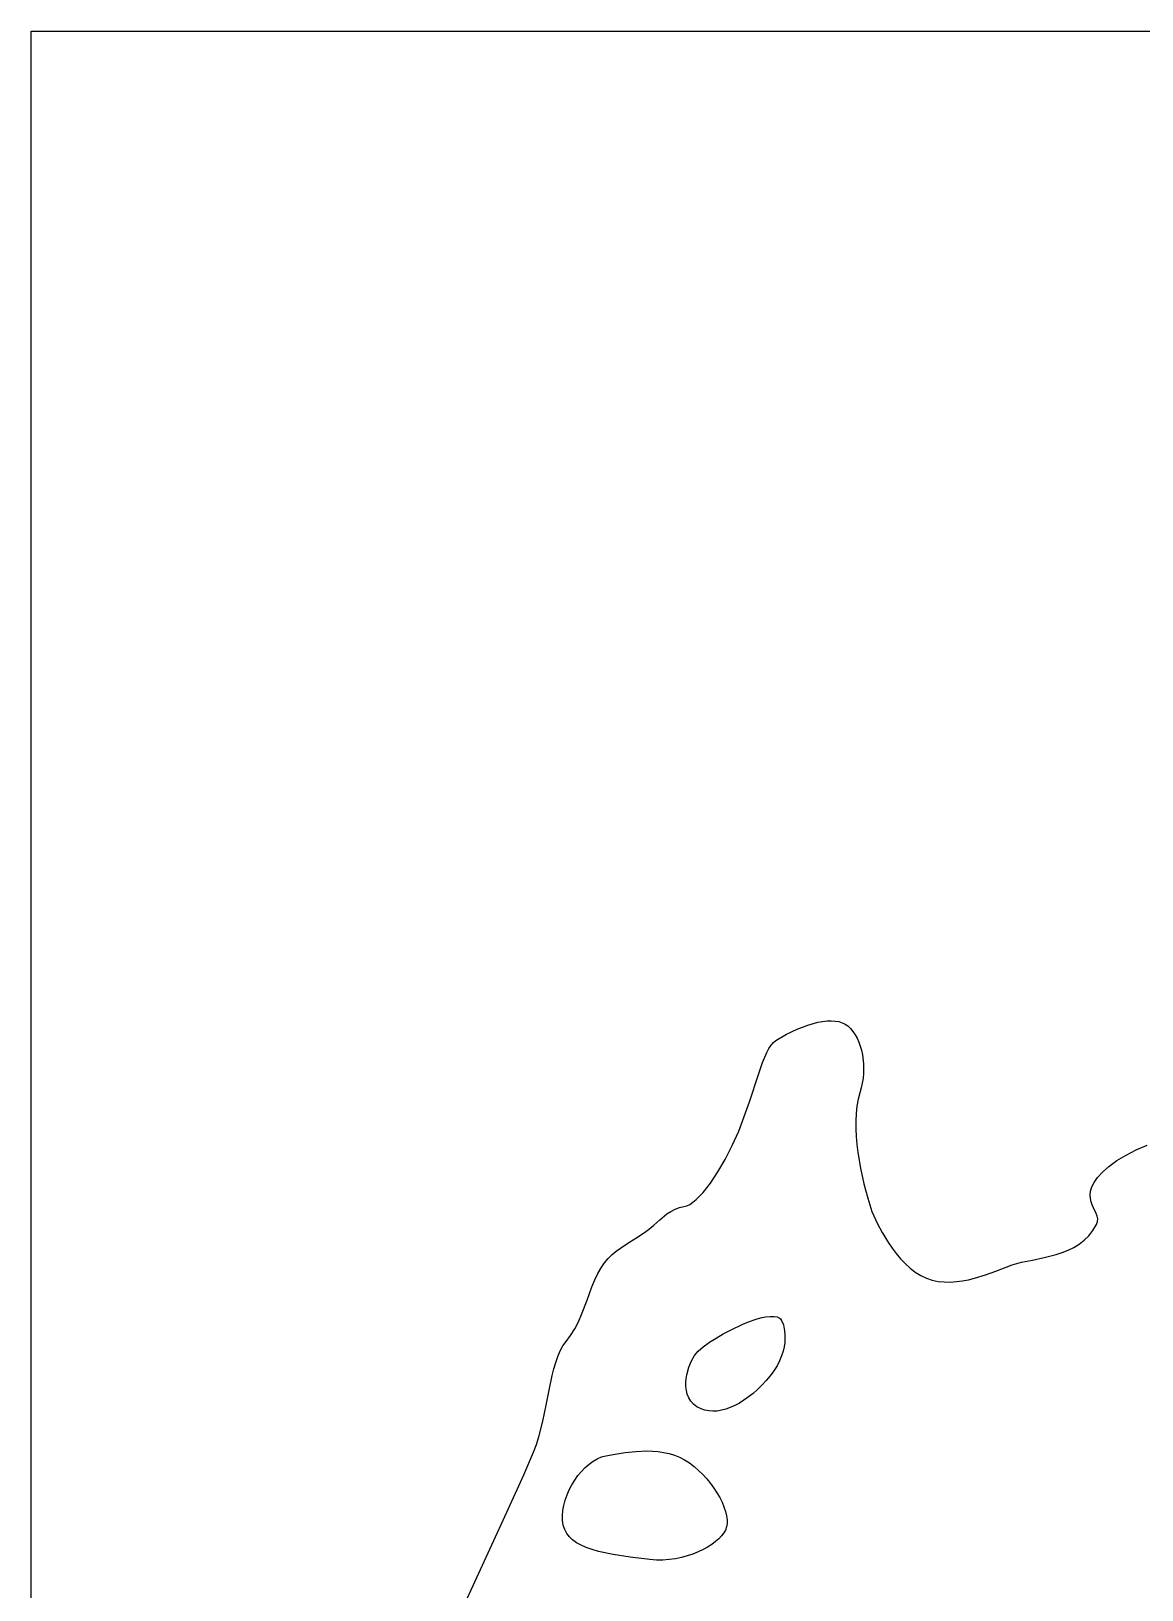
# Model space of a CAD drawing. Header units: millimetres. Extents: x 2 to 2848, y 1 to 2248.
# Drawn here: x 2 to 578, y 1440 to 2248 of the extents above; entities that cross this region are included whole.
import ezdxf

# ---------------------------------------------------------------- set-up
doc = ezdxf.new("R2010")
doc.units = ezdxf.units.MM
for name, color, linetype in [('100m', 7, 'CONTINUOUS'), ('海岸線', 7, 'CONTINUOUS'), ('海洋', 7, 'CONTINUOUS')]:
    doc.layers.add(name, color=color, linetype=linetype)

msp = doc.modelspace()

# ---------------------------------------------------------------- linework, layer by layer
at = {"layer": '100m', "color": 1}
for points in [[(349.10746, 1533.49123), (346.974267, 1534.624818), (345.222116, 1535.983233), (343.82429, 1537.535353), (342.754072, 1539.25006), (341.984745, 1541.096231), (341.489591, 1543.042747), (341.241895, 1545.058488), (341.214938, 1547.112331), (341.382003, 1549.173158), (341.716373, 1551.209847), (342.780162, 1555.086332), (344.192566, 1558.492821), (345.73985, 1561.18035), (347.677244, 1563.453186), (350.294297, 1565.752332), (353.428767, 1568.033938), (356.918412, 1570.254156), (360.600993, 1572.369136), (364.314267, 1574.33503), (371.18393, 1577.64416), (374.243851, 1578.923822), (377.211688, 1579.953543), (380.030438, 1580.728939), (382.643097, 1581.245624), (384.992663, 1581.499214), (387.022133, 1581.485325), (388.674503, 1581.199572), (389.89277, 1580.63757), (390.393106, 1580.145188), (390.896183, 1579.382037), (391.816283, 1577.117975), (392.46452, 1573.994471), (392.627768, 1572.157018), (392.652344, 1570.160612), (392.514678, 1568.02389), (392.191203, 1565.765487), (391.658349, 1563.404039), (390.892548, 1560.958181), (389.87023, 1558.446551), (388.567827, 1555.887783), (386.96177, 1553.300514), (385.02849, 1550.70338), (382.886135, 1548.180494), (380.676264, 1545.809424), (378.41041, 1543.598984), (376.100107, 1541.557988), (373.756887, 1539.695251), (371.392284, 1538.019588), (369.017831, 1536.539813), (366.645061, 1535.264741), (364.285507, 1534.203187), (361.950702, 1533.363965), (359.65218, 1532.75589), (357.401473, 1532.387777), (355.210114, 1532.268439), (353.089637, 1532.406693), (351.051575, 1532.811351), (349.10746, 1533.49123)], [(322.54086, 1455.28818), (312.395851, 1456.527402), (303.508413, 1457.908021), (295.890556, 1459.543122), (292.561474, 1460.491441), (289.554291, 1461.545786), (286.87051, 1462.720294), (284.511631, 1464.029098), (282.479156, 1465.486335), (280.774587, 1467.10614), (279.399424, 1468.902649), (278.355169, 1470.889997), (277.643324, 1473.082319), (277.26539, 1475.49375), (277.200989, 1478.067132), (277.416672, 1480.716154), (277.894353, 1483.411218), (278.615942, 1486.122725), (279.563354, 1488.821078), (280.718499, 1491.476678), (282.063291, 1494.059927), (283.579641, 1496.541227), (285.249463, 1498.890981), (287.054668, 1501.079589), (288.97717, 1503.077455), (290.99888, 1504.854979), (293.10171, 1506.382563), (295.267574, 1507.630611), (297.478383, 1508.569522), (299.71605, 1509.1697), (304.481694, 1510.037179), (309.707753, 1510.847654), (315.258294, 1511.438884), (320.997385, 1511.648629), (323.895158, 1511.559744), (326.789094, 1511.314647), (329.662202, 1510.893059), (332.49749, 1510.274699), (335.277966, 1509.439287), (337.986639, 1508.366543), (340.606518, 1507.036188), (343.12061, 1505.42794), (345.530017, 1503.581901), (347.838023, 1501.569237), (350.030927, 1499.416255), (352.095024, 1497.149266), (354.016612, 1494.794579), (355.781989, 1492.378503), (357.377451, 1489.927348), (358.789295, 1487.467423), (360.003819, 1485.025037), (361.00732, 1482.6265), (361.786095, 1480.298121), (362.326441, 1478.06621), (362.614656, 1475.957076), (362.637035, 1473.997029), (362.379878, 1472.212377), (361.82948, 1470.62943), (360.970424, 1469.139966), (359.809182, 1467.631092), (358.364892, 1466.122128), (356.656697, 1464.632395), (354.703737, 1463.181212), (352.525152, 1461.787901), (350.140082, 1460.471782), (347.567669, 1459.252174), (344.827052, 1458.148398), (341.937374, 1457.179775), (338.917773, 1456.365625), (335.787391, 1455.725268), (332.565368, 1455.278025), (329.270845, 1455.043216), (325.922962, 1455.040161), (322.54086, 1455.28818)]]:
    msp.add_lwpolyline(points, close=True, dxfattribs=at)
at = {"layer": '海岸線', "color": 4}
msp.add_lwpolyline([(224.914988, 1428.996429), (248.383182, 1479.85999), (257.0898, 1499.190766), (262.19037, 1511.00433), (263.663873, 1514.962093), (264.94888, 1518.995579), (267.067364, 1527.18303), (268.773747, 1535.353302), (270.295951, 1543.29301), (271.8619, 1550.788773), (272.732504, 1554.303492), (273.699515, 1557.627207), (274.791424, 1560.733244), (276.036721, 1563.594931), (277.463896, 1566.185593), (279.10144, 1568.47856), (281.444152, 1571.645425), (283.551697, 1575.079237), (285.446184, 1578.700958), (287.149724, 1582.431549), (290.072396, 1589.903191), (292.49659, 1596.86186), (293.91909, 1600.533933), (295.497354, 1603.794901), (297.214594, 1606.684891), (299.05402, 1609.244027), (300.998844, 1611.512436), (303.032278, 1613.530242), (305.137532, 1615.337572), (307.297819, 1616.97455), (311.716333, 1619.897955), (316.15351, 1622.62146), (320.475043, 1625.466071), (322.55047, 1627.034104), (324.54662, 1628.75279), (327.726465, 1631.681925), (331.416344, 1634.672503), (333.447927, 1636.009586), (335.601476, 1637.144533), (337.875143, 1638.004848), (340.26708, 1638.51803), (341.697699, 1638.885951), (343.235567, 1639.623181), (344.867491, 1640.710007), (346.580279, 1642.126717), (348.360739, 1643.853598), (350.195678, 1645.870939), (353.976225, 1650.69815), (357.816382, 1656.450651), (361.610611, 1662.970743), (365.253373, 1670.100729), (368.63913, 1677.68291), (371.57032, 1685.247846), (374.21024, 1692.846109), (378.896833, 1707.111725), (381.083783, 1713.263632), (383.260021, 1718.417976), (384.366042, 1720.540523), (385.495687, 1722.317033), (386.657724, 1723.71529), (387.86092, 1724.70308), (393.464855, 1727.944398), (399.056113, 1730.627881), (404.509026, 1732.70341), (409.697923, 1734.12087), (412.154093, 1734.567162), (414.497133, 1734.830143), (416.711335, 1734.903548), (418.780988, 1734.781113), (420.690385, 1734.456572), (422.423817, 1733.923662), (423.965575, 1733.176118), (425.29995, 1732.207675), (426.664536, 1730.861592), (427.914519, 1729.339545), (429.046692, 1727.655879), (430.05785, 1725.824939), (430.944786, 1723.861069), (431.704294, 1721.778613), (432.333167, 1719.591916), (432.8282, 1717.315322), (433.403918, 1712.549821), (433.405797, 1707.596865), (433.183532, 1705.085952), (432.808188, 1702.57121), (432.276559, 1700.066981), (431.58544, 1697.58761), (430.672452, 1694.155029), (430.012441, 1690.542259), (429.588358, 1686.77583), (429.383153, 1682.882269), (429.379775, 1678.888107), (429.561176, 1674.819872), (429.910305, 1670.704094), (430.410111, 1666.567301), (431.793559, 1658.336791), (433.575119, 1650.340573), (435.618393, 1642.790882), (437.78698, 1635.89995), (438.701026, 1633.61739), (440.476339, 1629.83448), (443.056261, 1625.010059), (446.384135, 1619.602968), (448.310849, 1616.824308), (450.403305, 1614.072047), (452.654421, 1611.403538), (455.057114, 1608.876137), (457.604302, 1606.547198), (460.288904, 1604.474078), (463.103838, 1602.71413), (466.04202, 1601.32471), (469.077935, 1600.327843), (472.176997, 1599.684175), (475.318546, 1599.358989), (478.481919, 1599.31757), (481.646454, 1599.525203), (484.791491, 1599.947171), (487.896367, 1600.548759), (490.94042, 1601.295251), (496.763413, 1603.084086), (502.095176, 1605.035951), (510.62384, 1608.31787), (512.940239, 1609.013955), (515.483191, 1609.629998), (521.101888, 1610.760463), (527.1862, 1611.986263), (533.442399, 1613.584401), (536.543165, 1614.609659), (539.576754, 1615.831876), (542.506449, 1617.285678), (545.295535, 1619.005689), (547.907296, 1621.026535), (550.305014, 1623.38284), (552.451974, 1626.10923), (554.31146, 1629.24033), (554.835445, 1630.713735), (554.936571, 1632.145412), (554.702031, 1633.55593), (554.219015, 1634.965852), (552.856329, 1637.866174), (552.151041, 1639.397706), (551.546047, 1641.010906), (551.128537, 1642.72634), (550.985705, 1644.564574), (551.204742, 1646.546174), (551.87284, 1648.691705), (553.07719, 1651.021733), (554.904986, 1653.556825), (557.443419, 1656.317545), (560.77968, 1659.32446), (564.900632, 1662.373222), (569.652509, 1665.244048), (574.911571, 1667.934349), (580.554076, 1670.441537)], dxfattribs=at)
at = {"layer": '海洋', "color": 1}
msp.add_lwpolyline([(1.5, 2248.49997), (2848.5, 2248.49997), (2848.5, 1.49997), (1.5, 1.49997)], close=True, dxfattribs=at)

doc.saveas('drawing.dxf')
